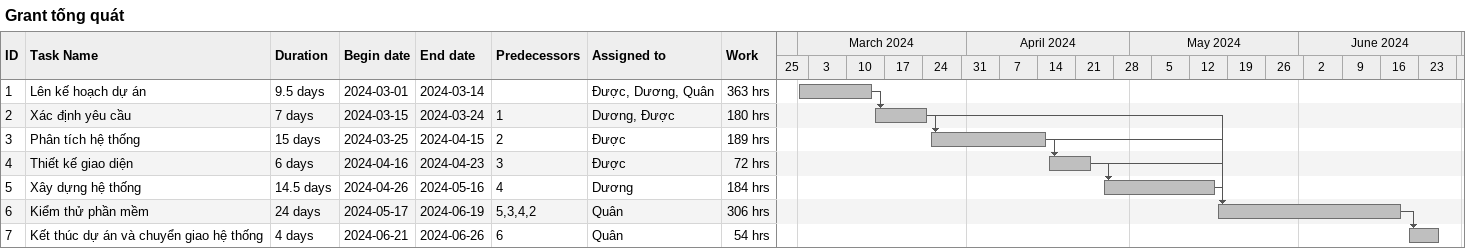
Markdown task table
Grant tống quát

| ID | Task | Duration | Start | Finish | Predecessors | Resources | Work (h) |
|---|---|---|---|---|---|---|---|
| 1 | Lên kế hoạch dự án | 9.5d | 2024-03-01 | 2024-03-14 |  | Được, Dương, Quân | 363 |
| 2 | Xác định yêu cầu | 7d | 2024-03-15 | 2024-03-24 | 1 | Dương, Được | 180 |
| 3 | Phân tích hệ thống | 15d | 2024-03-25 | 2024-04-15 | 2 | Được | 189 |
| 4 | Thiết kế giao diện | 6d | 2024-04-16 | 2024-04-23 | 3 | Được | 72 |
| 5 | Xây dựng hệ thống | 14.5d | 2024-04-26 | 2024-05-16 | 4 | Dương | 184 |
| 6 | Kiểm thử phần mềm | 24d | 2024-05-17 | 2024-06-19 | 5, 3, 4, 2 | Quân | 306 |
| 7 | Kết thúc dự án và chuyển giao hệ thống | 4d | 2024-06-21 | 2024-06-26 | 6 | Quân | 54 |
